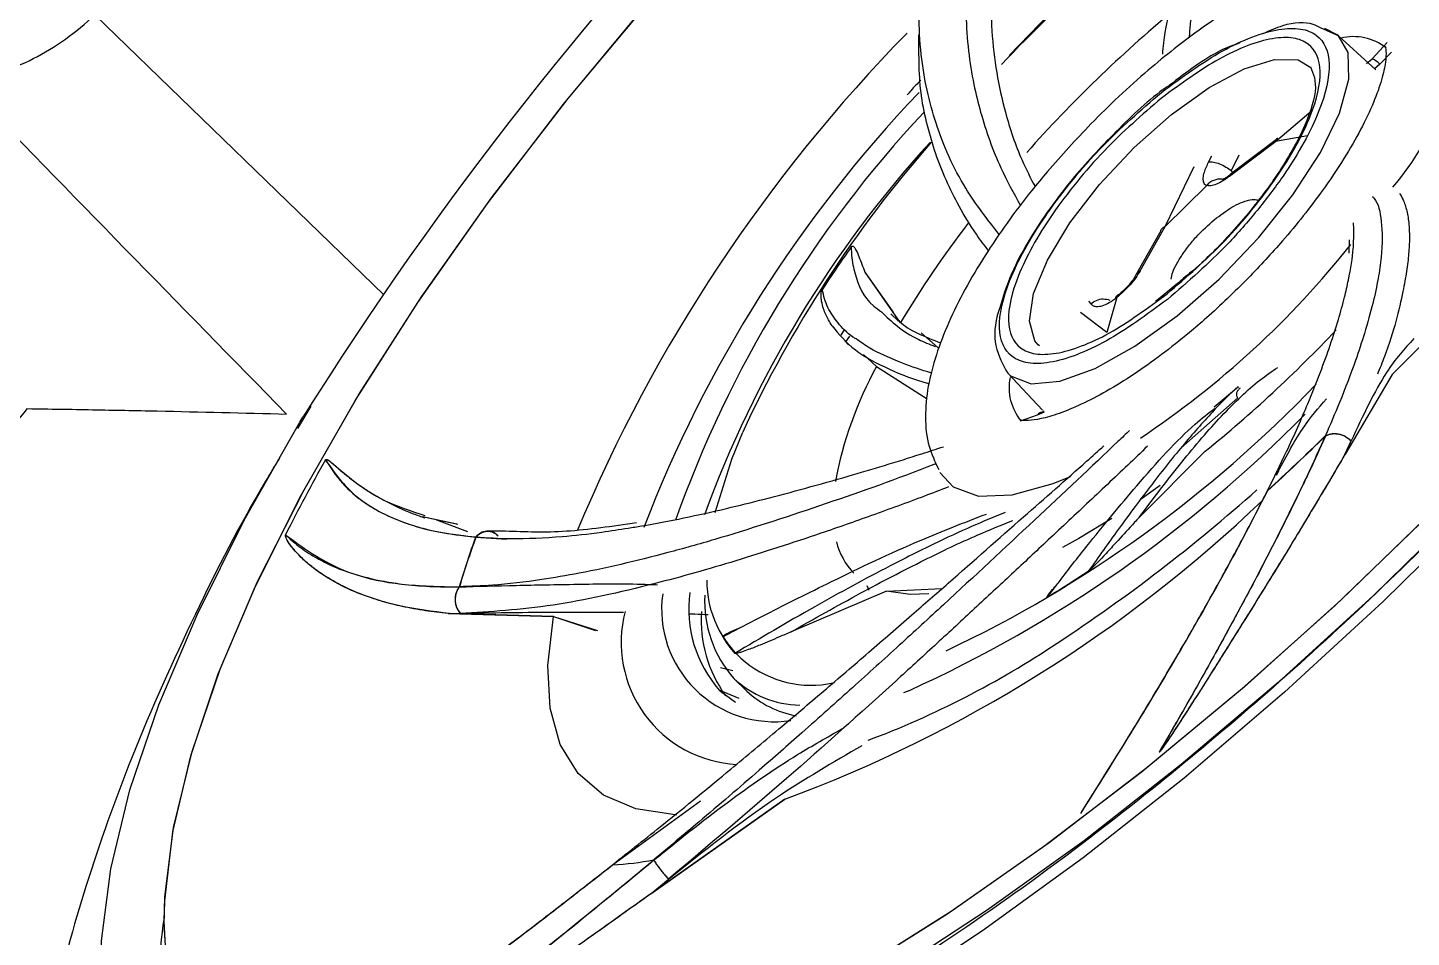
# Model space of a CAD drawing. Header units: inches. Extents: x 2 to 86, y -22 to 129.
# Drawn here: x 68.909 to 70.377, y 15.753 to 16.718 of the extents above; entities that cross this region are included whole.
import ezdxf

# ---------------------------------------------------------------- set-up
doc = ezdxf.new("R2010")
doc.units = ezdxf.units.IN
doc.header["$MEASUREMENT"] = 0
doc.layers.add('1', color=4, linetype='Continuous')
doc.layers.add('BDIM_CYAN', color=4, linetype='Continuous')

# ---------------------------------------------------------------- blocks, each defined once
blk = doc.blocks.new('2020 HS PILLOW')
at = {"layer": '1', "color": 2}
for points, knots in [([(5.8034, -0.0127), (5.5758, -0.0117), (5.1207, -0.0097), (4.4379, -0.0073), (3.7551, -0.0052), (3.0724, -0.0034), (2.3896, -0.0021), (1.7069, -0.001), (1.0241, -0.0003), (0.3414, 0), (-0.3414, 0), (-1.0241, -0.0003), (-1.7069, -0.001), (-2.3896, -0.0021), (-3.0724, -0.0034), (-3.7551, -0.0052), (-4.4379, -0.0073), (-5.1207, -0.0097), (-5.5758, -0.0117), (-5.8034, -0.0127)], [0, 0, 0, 0, 0.058824, 0.117648, 0.176472, 0.235295, 0.294119, 0.352942, 0.411765, 0.470588, 0.529412, 0.588235, 0.647058, 0.705881, 0.764705, 0.823528, 0.882352, 0.941176, 1, 1, 1, 1]), ([(5.8027, -0.0093), (4.0523, -0.005), (0.1838, 0.0045), (-3.6846, -0.0044), (-5.8027, -0.0093)], [0, 0, 0, 0, 0.452479, 1, 1, 1, 1])]:
    blk.add_open_spline(points, degree=3, knots=knots, dxfattribs=at)
blk = doc.blocks.new('2020 RHYTHM')
at = {"layer": 'BDIM_CYAN', "color": 3}
for p, q in [((66.9136, 15.4488), (66.6068, 15.7459)), ((67.9261, 15.7236), (67.9078, 15.7318)), ((67.9658, 15.6876), (67.9261, 15.7236)), ((67.962, 15.6993), (67.9778, 15.7164)), ((67.9824, 15.7063), (67.9701, 15.6936)), ((67.956, 15.6941), (67.962, 15.6993)), ((67.9701, 15.6936), (67.9645, 15.6887)), ((67.8595, 15.6114), (67.8971, 15.6436)), ((67.8107, 15.5746), (67.8595, 15.6114)), ((67.862, 15.6148), (67.813, 15.5778)), ((67.8932, 15.6176), (67.8595, 15.6114)), ((67.7914, 15.5958), (67.7885, 15.5899)), ((67.8204, 15.5969), (67.8125, 15.5804)), ((67.7422, 15.5215), (67.7733, 15.585)), ((67.8125, 15.5804), (67.8142, 15.5787)), ((67.7865, 15.5649), (67.7422, 15.5215)), ((67.7377, 15.5169), (67.7124, 15.4719)), ((67.7157, 15.4743), (67.7422, 15.5215)), ((67.9376, 15.5073), (67.9371, 15.4931)), ((67.4239, 15.4728), (67.4613, 15.4191)), ((67.4239, 15.4728), (67.4529, 15.4319)), ((67.7553, 15.4611), (67.7392, 15.4475)), ((67.6612, 15.4423), (67.6634, 15.4394)), ((67.691, 15.4461), (67.6805, 15.4089)), ((67.7392, 15.4475), (67.7322, 15.4417)), ((67.4514, 15.4287), (67.4594, 15.4209)), ((67.6805, 15.4089), (67.6527, 15.4302)), ((67.3986, 15.4062), (67.4025, 15.4124)), ((67.4024, 15.4), (67.4066, 15.3959)), ((67.4076, 15.4052), (67.4034, 15.399)), ((67.5017, 15.3927), (67.4836, 15.4087)), ((67.436, 15.3731), (67.4223, 15.3856)), ((67.609, 15.395), (67.6078, 15.396)), ((67.436, 15.3731), (67.4899, 15.3387)), ((67.5755, 15.3658), (67.6123, 15.3268)), ((67.983, 15.3643), (67.934, 15.2812)), ((67.7593, 15.2868), (67.8193, 15.3397)), ((67.82, 15.3513), (67.7945, 15.3298)), ((66.8362, 15.331), (66.8218, 15.3072)), ((67.6071, 15.3216), (67.6143, 15.3248)), ((67.6137, 15.3255), (67.611, 15.3243)), ((67.589, 15.3153), (67.6071, 15.3216)), ((67.7849, 15.2832), (67.7148, 15.2129)), ((67.933, 15.2796), (67.9396, 15.2942)), ((67.934, 15.2812), (67.9397, 15.2941)), ((67.7372, 15.2467), (67.7159, 15.2317)), ((66.991, 15.2057), (66.9546, 15.2136)), ((66.992, 15.2053), (66.9576, 15.2128)), ((66.9692, 15.2104), (67.0023, 15.198)), ((67.0427, 15.1983), (67.0239, 15.1984)), ((67.0112, 15.192), (67.0435, 15.19)), ((67.4467, 15.1346), (67.3456, 15.0917)), ((67.4282, 15.1354), (67.4262, 15.1405)), ((67.4467, 15.1346), (67.5056, 15.1375)), ((66.9816, 15.111), (67.0933, 15.1077)), ((66.9816, 15.111), (66.9948, 15.111)), ((67.0933, 15.1077), (66.9832, 15.1109)), ((66.9832, 15.1109), (66.9949, 15.1109)), ((67.0933, 15.1077), (67.1379, 15.093)), ((67.0933, 15.1077), (67.1402, 15.0931)), ((67.2708, 15.0539), (67.2838, 15.0506)), ((67.2847, 15.0423), (67.2985, 15.0288)), ((67.2905, 15.0208), (67.2693, 15.0298)), ((67.4704, 15.0292), (67.4646, 15.027)), ((67.1967, 14.8137), (67.3388, 14.9141)), ((67.3388, 14.9141), (67.199, 14.8154)), ((67.1562, 14.8445), (67.2494, 14.9124)), ((67.1967, 14.8137), (67.2154, 14.8293)), ((67.199, 14.8154), (67.2156, 14.8291))]:
    blk.add_line(p, q, dxfattribs=at)
at = {"layer": 'BDIM_CYAN', "color": 3, "flags": 128}
for points in [[(68.794, 16.4172), (68.784, 16.3408), (68.7635, 16.2572), (68.7329, 16.1672), (68.6924, 16.0716), (68.6423, 15.9714), (68.5833, 15.8675), (68.5157, 15.761), (68.4403, 15.6528), (68.3578, 15.544), (68.2691, 15.4357), (68.1749, 15.3289), (68.0761, 15.2246), (67.9738, 15.1238), (67.8689, 15.0275), (67.7624, 14.9366), (67.6553, 14.852)], [(66.6805, 14.7849), (66.6812, 14.8104), (66.6904, 14.884), (66.71, 14.9649), (66.7399, 15.0522), (66.7796, 15.145), (66.8288, 15.2423), (66.887, 15.3433), (66.9535, 15.4468), (67.0278, 15.5517), (67.109, 15.657), (67.1963, 15.7617), (67.2889, 15.8646), (67.3857, 15.9647), (67.4857, 16.0609), (67.588, 16.1523), (67.6915, 16.238), (67.7952, 16.317), (67.8979, 16.3885), (67.9986, 16.4519)], [(68.4775, 16.6298), (68.506, 16.6302), (68.5663, 16.6234), (68.6177, 16.6061), (68.6598, 16.5783), (68.6921, 16.5404), (68.7142, 16.4927), (68.726, 16.4358), (68.7273, 16.3701), (68.7181, 16.2965), (68.6985, 16.2157), (68.6687, 16.1284), (68.6289, 16.0356), (68.5797, 15.9382), (68.5216, 15.8373), (68.455, 15.7338), (68.3807, 15.6289), (68.2995, 15.5235), (68.2122, 15.4189), (68.1196, 15.316), (68.0229, 15.2159), (67.9228, 15.1196), (67.8205, 15.0282), (67.717, 14.9426)], [(68.4439, 16.6271), (68.5023, 16.6303), (68.5631, 16.6241), (68.615, 16.6074), (68.6577, 16.5802), (68.6905, 16.5428), (68.7132, 16.4957), (68.7256, 16.4393), (68.7275, 16.3741), (68.7189, 16.301), (68.6999, 16.2205), (68.6707, 16.1336), (68.6315, 16.0411), (68.5828, 15.9439), (68.5252, 15.8432), (68.459, 15.7398), (68.3852, 15.6349), (68.3044, 15.5296), (68.2174, 15.4249), (68.1251, 15.3218), (68.0285, 15.2216), (67.9286, 15.1251), (67.8264, 15.0333), (67.723, 14.9473)], [(68.6874, 16.5726), (68.7129, 16.5413), (68.7352, 16.4941), (68.7474, 16.4378), (68.7492, 16.373), (68.7408, 16.3003), (68.7222, 16.2205), (68.6936, 16.1343), (68.6553, 16.0426), (68.6076, 15.9463), (68.5511, 15.8463), (68.4862, 15.7437), (68.4137, 15.6395), (68.3342, 15.5347), (68.2485, 15.4303), (68.1576, 15.3274), (68.0623, 15.2271), (67.9635, 15.1302), (67.8622, 15.0378), (67.7594, 14.9508), (67.6563, 14.8701), (67.5537, 14.7964), (67.4527, 14.7305)], [(68.6874, 16.5726), (68.7129, 16.5413), (68.7352, 16.4941), (68.7474, 16.4378), (68.7492, 16.373), (68.7408, 16.3003), (68.7222, 16.2205), (68.6936, 16.1343), (68.6553, 16.0426), (68.6076, 15.9463), (68.5511, 15.8463), (68.4862, 15.7437), (68.4137, 15.6395), (68.3342, 15.5347), (68.2485, 15.4303), (68.1576, 15.3274), (68.0623, 15.2271), (67.9635, 15.1302), (67.8622, 15.0378), (67.7594, 14.9508), (67.6563, 14.8701), (67.5537, 14.7964), (67.4527, 14.7305)], [(66.6805, 14.7818), (66.681, 14.8064), (66.6896, 14.8796), (66.7086, 14.9601), (66.7379, 15.047), (66.777, 15.1395), (66.8257, 15.2366), (66.8834, 15.3374), (66.9495, 15.4407), (67.0233, 15.5456), (67.1042, 15.651), (67.1912, 15.7557), (67.2834, 15.8587), (67.38, 15.959), (67.4799, 16.0555), (67.5821, 16.1472), (67.6856, 16.2332)], [(67.5755, 15.3658), (67.5784, 15.363), (67.6001, 15.3547), (67.6305, 15.3574), (67.668, 15.3709), (67.7103, 15.3944), (67.755, 15.4267), (67.7996, 15.4657), (67.8413, 15.5093), (67.8779, 15.5549), (67.9071, 15.5999), (67.9273, 15.6416), (67.9372, 15.6776), (67.9364, 15.7059), (67.9261, 15.7236)], [(67.9261, 15.7236), (67.9249, 15.7247), (67.9116, 15.7314)], [(67.6078, 15.396), (67.6042, 15.4003), (67.5983, 15.421), (67.6028, 15.4502), (67.6174, 15.4857), (67.6413, 15.5252), (67.6726, 15.5659), (67.7094, 15.6051), (67.749, 15.6401), (67.7889, 15.6686), (67.8262, 15.6885), (67.8584, 15.6986), (67.8834, 15.6981), (67.897, 15.6901)], [(67.6553, 14.852), (67.5487, 14.7746), (67.4435, 14.705), (67.3409, 14.6439), (67.2418, 14.592), (67.1471, 14.5496), (67.0578, 14.5173), (66.9748, 14.4953), (66.8987, 14.4839), (66.8304, 14.4832), (66.7705, 14.4931), (66.7196, 14.5135), (66.6782, 14.5444), (66.6466, 14.5853), (66.6253, 14.6359), (66.6143, 14.6957), (66.6138, 14.7641), (66.6238, 14.8405), (66.6442, 14.9241), (66.6749, 15.0141), (66.7154, 15.1097), (66.7654, 15.2099), (66.8245, 15.3138), (66.8277, 15.3191)], [(67.265, 15.2181), (67.2828, 15.2748), (67.2942, 15.3032)], [(67.5033, 15.2607), (67.5176, 15.2454), (67.5445, 15.2356), (67.5802, 15.2368), (67.6235, 15.2488), (67.642, 15.2564)], [(67.6857, 15.2117), (67.6506, 15.1905), (67.6336, 15.1811)], [(67.4915, 15.1318), (67.472, 15.1312), (67.4467, 15.1346)], [(67.2244, 14.8975), (67.2224, 14.8976), (67.1808, 14.9039), (67.1464, 14.9186), (67.1196, 14.9415), (67.1007, 14.9723), (67.0899, 15.0106), (67.0874, 15.0559), (67.0933, 15.1077)], [(67.2244, 14.8975), (67.2224, 14.8976), (67.1808, 14.9039), (67.1464, 14.9186), (67.1196, 14.9415), (67.1007, 14.9723), (67.0899, 15.0106), (67.0874, 15.0559), (67.0933, 15.1077)], [(67.2865, 15.0166), (67.2708, 15.0284), (67.2692, 15.0299)], [(67.723, 14.9473), (67.6193, 14.8679), (67.5165, 14.7959), (67.4157, 14.7321), (67.3178, 14.6771), (67.2238, 14.6314), (67.1348, 14.5956), (67.0517, 14.57), (66.9752, 14.5548), (66.9062, 14.5503), (66.8455, 14.5564), (66.7935, 14.5732), (66.7509, 14.6004), (66.718, 14.6377), (66.6953, 14.6849), (66.6829, 14.7413), (66.6805, 14.7818)], [(67.717, 14.9426), (67.6133, 14.8636), (67.5106, 14.792), (67.4099, 14.7287), (67.3122, 14.6742), (67.2186, 14.6291), (67.1299, 14.5938), (67.0471, 14.5688), (66.971, 14.5543), (66.9025, 14.5504), (66.8422, 14.5571), (66.7908, 14.5745), (66.7487, 14.6023), (66.7164, 14.6402), (66.6943, 14.6879), (66.6825, 14.7448), (66.6805, 14.7849)]]:
    blk.add_lwpolyline(points, dxfattribs=at)
at = {"layer": 'BDIM_CYAN', "color": 3}
for centre, radius, start, end in [((70.0193, 13.3218), 3.765, 123.2177, 147.9622), ((68.7105, 14.6418), 1.5525, 118.6291, 136.9016), ((66.8094, 16.5563), 1.6728, 314.552, 338.2123), ((68.8558, 14.4644), 1.7795, 126.9801, 136.327), ((67.7568, 15.7573), 0.2988, 319.4374, 0.0009), ((68.657, 14.6566), 1.42, 129.6778, 138.3717), ((68.6704, 14.5495), 1.6822, 135.597, 157.3028), ((67.942, 15.6661), 0.0566, 52.0566, 103.4718), ((67.9466, 15.6686), 0.0344, 46.6377, 63.2278), ((68.4841, 14.7057), 1.3867, 136.3138, 159.0165), ((68.3952, 14.7922), 1.2446, 136.9132, 160.3916), ((68.374, 14.8067), 1.1926, 137.6182, 159.9515), ((68.4582, 14.7646), 1.2826, 138.7276, 155.1707), ((67.8137, 15.5749), 0.00303, 103.6859, 185.7674), ((67.8007, 15.5531), 0.0185, 83.2509, 140.0696), ((68.4006, 14.8561), 1.0951, 142.3883, 149.0665), ((67.1781, 16.1059), 0.9714, 303.626, 321.5914), ((68.5478, 14.6905), 1.3967, 144.5954, 146.846), ((67.7179, 15.4675), 0.00716, 107.8059, 165.4743), ((67.6936, 15.4465), 0.00266, 100.4099, 189.9603), ((66.8996, 16.3782), 1.4082, 308.9542, 316.6576), ((67.8044, 15.173), 0.4192, 151.4917, 169.2968), ((66.9416, 16.2749), 1.3309, 295.277, 316.2307), ((67.6317, 15.3505), 0.055, 168.6352, 219.9959), ((66.8902, 16.3096), 1.4057, 294.3773, 315.3868), ((66.0127, 17.2464), 2.7201, 312.5119, 314.2891), ((66.0129, 17.2462), 2.7201, 312.5117, 314.2889), ((68.586, 14.2984), 1.99, 150.6485, 153.2332), ((68.586, 14.2984), 1.99, 150.6487, 153.2335), ((66.6346, 16.5943), 1.8112, 303.252, 311.712), ((66.8277, 16.2952), 1.4726, 290.3105, 313.7221), ((67.7407, 14.9205), 0.7786, 159.577, 163.6696), ((67.7409, 14.9203), 0.7786, 159.5766, 163.6692), ((67.4655, 15.2051), 0.0741, 193.9967, 223.7514), ((67.0082, 16.1374), 1.1786, 301.1239, 303.6439), ((67.3666, 15.1455), 0.1105, 179.4521, 282.3563), ((67.3276, 15.1157), 0.1194, 172.178, 278.536), ((67.3682, 15.1162), 0.1313, 172.5748, 221.0807), ((67.3764, 15.1237), 0.1226, 176.8235, 221.6322), ((67.295, 15.0806), 0.1298, 165.4262, 266.7825), ((67.3847, 15.1031), 0.1345, 175.7573, 216.0651), ((67.3498, 15.1291), 0.0878, 209.13, 223.3791), ((67.0788, 15.9008), 0.9877, 290.6542, 303.762), ((67.3564, 15.1185), 0.1046, 226.7839, 269.0656), ((67.3689, 15.1045), 0.1034, 227.1104, 259.9557), ((67.1324, 15.2318), 0.388, 273.5208, 280.033), ((66.9539, 14.7393), 0.2778, 169.8415, 220.0631)]:
    blk.add_arc(centre, radius, start, end, dxfattribs=at)
for points, knots in [([(68.7143, 16.5739), (68.7253, 16.5607), (68.7455, 16.5365), (68.7607, 16.4904), (68.767, 16.447), (68.7678, 16.4064), (68.7647, 16.3598), (68.7551, 16.3003), (68.7343, 16.2214), (68.7008, 16.1276), (68.6503, 16.0155), (68.581, 15.8873), (68.5008, 15.7596), (68.4162, 15.6394), (68.3321, 15.5296), (68.2409, 15.4196), (68.1432, 15.3106), (68.0402, 15.2037), (67.9332, 15.1005), (67.8242, 15.0031), (67.704, 14.9038), (67.5751, 14.8069), (67.4405, 14.7173), (67.3145, 14.6443), (67.2003, 14.5886), (67.1018, 14.5501), (67.0324, 14.5298), (66.9859, 14.5199), (66.9506, 14.5141), (66.9133, 14.5104), (66.8707, 14.5101), (66.8259, 14.5157), (66.7816, 14.5292), (66.7588, 14.5473), (66.7473, 14.5564)], [0, 0, 0, 0, 0.038806, 0.070944, 0.096403, 0.115934, 0.134072, 0.162814, 0.192608, 0.22628, 0.263831, 0.305141, 0.34782, 0.380128, 0.412681, 0.445476, 0.478509, 0.511778, 0.545279, 0.578726, 0.611495, 0.654074, 0.695395, 0.735451, 0.774236, 0.810084, 0.841419, 0.8554, 0.868454, 0.887838, 0.908897, 0.935512, 0.967658, 1, 1, 1, 1]), ([(67.1305, 14.0024), (67.1375, 14.0039), (67.1863, 14.0144), (67.2909, 14.0543), (67.4318, 14.1185), (67.5706, 14.195), (67.7023, 14.2769), (67.8378, 14.3704), (67.9757, 14.4748), (68.1135, 14.5882), (68.2488, 14.7087), (68.3802, 14.8348), (68.5183, 14.9771), (68.6593, 15.1351), (68.7976, 15.3054), (68.9205, 15.4727), (69.0291, 15.6379), (69.1234, 15.8015), (69.1951, 15.949), (69.246, 16.0782), (69.2802, 16.1898), (69.2994, 16.2919), (69.307, 16.3579), (69.3043, 16.3861), (69.3042, 16.387)], [0, 0, 0, 0, 0.009348, 0.065012, 0.122243, 0.16698, 0.211722, 0.257411, 0.303105, 0.348794, 0.394488, 0.439225, 0.483967, 0.541193, 0.596858, 0.650851, 0.70484, 0.760505, 0.817736, 0.862473, 0.907215, 0.952904, 0.998598, 1, 1, 1, 1]), ([(67.8901, 15.9551), (67.8895, 15.9544), (67.8879, 15.9527), (67.8832, 15.9476), (67.8688, 15.9313), (67.8376, 15.8929), (67.7969, 15.826), (67.7704, 15.7637), (67.7681, 15.7267), (67.7678, 15.7215)], [0, 0, 0, 0, 0.0091958, 0.0245636, 0.0736341, 0.2412008, 0.5546391, 0.9378375, 1, 1, 1, 1]), ([(67.5608, 15.9362), (67.556, 15.9201), (67.5448, 15.8828), (67.5355, 15.8321), (67.5309, 15.785), (67.5306, 15.7453), (67.5332, 15.7078), (67.5387, 15.6735), (67.549, 15.6316), (67.5644, 15.5882), (67.5816, 15.5568), (67.5888, 15.5437)], [0, 0, 0, 0, 0.105432, 0.244405, 0.344817, 0.438874, 0.535449, 0.628874, 0.708858, 0.877915, 1, 1, 1, 1]), ([(67.5873, 15.9313), (67.5796, 15.9039), (67.5643, 15.8499), (67.5573, 15.7831), (67.5578, 15.7285), (67.5629, 15.6843), (67.5733, 15.6384), (67.5866, 15.5979), (67.5995, 15.5729), (67.6043, 15.5637)], [0, 0, 0, 0, 0.194775, 0.383698, 0.507595, 0.630442, 0.752632, 0.909051, 1, 1, 1, 1]), ([(67.7398, 15.7041), (67.7401, 15.7081), (67.7414, 15.7268), (67.7491, 15.7586), (67.7635, 15.7997), (67.7839, 15.841), (67.811, 15.8842), (67.8343, 15.9127), (67.8463, 15.9273)], [0, 0, 0, 0, 0.0512835, 0.2390218, 0.4090672, 0.5866135, 0.787932, 1, 1, 1, 1]), ([(67.5664, 15.5128), (67.5539, 15.5289), (67.5258, 15.5649), (67.5026, 15.6175), (67.4891, 15.6659), (67.4828, 15.7044), (67.4807, 15.7437), (67.4825, 15.788), (67.4883, 15.8319), (67.4961, 15.8645), (67.4995, 15.8783)], [0, 0, 0, 0, 0.168969, 0.379707, 0.478661, 0.580617, 0.689903, 0.780098, 0.906664, 1, 1, 1, 1]), ([(67.9335, 14.5508), (67.9877, 14.5953), (68.0979, 14.6858), (68.2626, 14.838), (68.4129, 14.9892), (68.5461, 15.135), (68.6624, 15.2719), (68.7715, 15.411), (68.8725, 15.551), (68.9621, 15.6887), (69.0193, 15.7826), (69.043, 15.8286), (69.0444, 15.8313)], [0, 0, 0, 0, 0.12216, 0.248108, 0.377601, 0.478825, 0.580061, 0.683439, 0.786829, 0.890207, 0.993597, 1, 1, 1, 1]), ([(68.0264, 15.7979), (68.0216, 15.8008), (68.0069, 15.8098), (67.9773, 15.8128), (67.9424, 15.8102), (67.9062, 15.8003), (67.8699, 15.7854), (67.8302, 15.7644), (67.7907, 15.739), (67.7544, 15.7121), (67.723, 15.6862), (67.6932, 15.6597), (67.6734, 15.6399), (67.6636, 15.6302)], [0, 0, 0, 0, 0.049276, 0.153429, 0.264087, 0.364181, 0.465461, 0.563944, 0.680071, 0.76924, 0.83988, 0.920943, 1, 1, 1, 1]), ([(67.5798, 14.1855), (67.5804, 14.1859), (67.6232, 14.2094), (67.7132, 14.2675), (67.8483, 14.3598), (67.9862, 14.4646), (68.124, 14.5779), (68.2593, 14.6984), (68.3907, 14.8245), (68.5288, 14.9668), (68.6698, 15.1248), (68.8081, 15.2951), (68.9308, 15.4623), (69.0404, 15.6279), (69.0998, 15.7344), (69.13, 15.7885)], [0, 0, 0, 0, 0.001161, 0.076457, 0.153346, 0.230245, 0.307134, 0.384032, 0.45932, 0.534616, 0.630921, 0.7246, 0.815464, 0.906321, 1, 1, 1, 1]), ([(66.4666, 15.6747), (66.4927, 15.679), (66.5179, 15.6874), (66.5651, 15.7114), (66.5871, 15.727), (66.6068, 15.7459)], [0, 0, 0, 0, 0.5, 0.5, 1, 1, 1, 1]), ([(67.9078, 15.7318), (67.9051, 15.7332), (67.8947, 15.7385), (67.8736, 15.7379), (67.8529, 15.7288), (67.8458, 15.7257)], [0, 0, 0, 0, 0.186998, 0.719339, 1, 1, 1, 1]), ([(67.5549, 15.4958), (67.5505, 15.5015), (67.5391, 15.5166), (67.5242, 15.5414), (67.5099, 15.5699), (67.4986, 15.5984), (67.4899, 15.6282), (67.4809, 15.6688), (67.4811, 15.7024), (67.4812, 15.7245)], [0, 0, 0, 0, 0.0903, 0.237347, 0.365477, 0.493597, 0.62191, 0.750664, 1, 1, 1, 1]), ([(67.5985, 14.2139), (67.6176, 14.2213), (67.6754, 14.2437), (67.801, 14.31), (67.975, 14.4188), (68.1745, 14.5705), (68.3697, 14.7433), (68.5547, 14.9316), (68.7234, 15.129), (68.8708, 15.3292), (68.9865, 15.5209), (69.0553, 15.655), (69.0752, 15.7176), (69.0782, 15.7271)], [0, 0, 0, 0, 0.036984, 0.11183, 0.222966, 0.332894, 0.44166, 0.550035, 0.658511, 0.767108, 0.875846, 0.981207, 1, 1, 1, 1]), ([(67.7383, 15.6636), (67.7603, 15.6797), (67.7942, 15.7045), (67.8353, 15.7233), (67.8637, 15.7314), (67.8869, 15.732), (67.9088, 15.7233), (67.9205, 15.6968), (67.9108, 15.6532), (67.8905, 15.6107), (67.8683, 15.575), (67.8407, 15.5385), (67.8004, 15.4923), (67.7666, 15.463), (67.7447, 15.444)], [0, 0, 0, 0, 0.119728, 0.18418, 0.25, 0.31582, 0.380272, 0.5, 0.619728, 0.68418, 0.75, 0.81582, 0.880272, 1, 1, 1, 1]), ([(67.7445, 15.45), (67.7653, 15.468), (67.7972, 15.4956), (67.8353, 15.5393), (67.8614, 15.5738), (67.8823, 15.6076), (67.9016, 15.6477), (67.9108, 15.689), (67.8997, 15.714), (67.879, 15.7223), (67.8571, 15.7217), (67.8302, 15.714), (67.7914, 15.6962), (67.7593, 15.6728), (67.7385, 15.6576)], [0, 0, 0, 0, 0.119728, 0.18418, 0.25, 0.31582, 0.380272, 0.5, 0.619728, 0.68418, 0.75, 0.81582, 0.880272, 1, 1, 1, 1]), ([(67.8217, 15.716), (67.8148, 15.7136), (67.7914, 15.7053), (67.7651, 15.685), (67.7465, 15.6708)], [0, 0, 0, 0, 0.296694, 1, 1, 1, 1]), ([(67.976, 15.7119), (67.9759, 15.712), (67.9755, 15.7127), (67.977, 15.7084), (67.9765, 15.6963), (67.9726, 15.6775), (67.9639, 15.6531), (67.9505, 15.6247), (67.9322, 15.593), (67.9114, 15.562), (67.8891, 15.5326), (67.8634, 15.5013), (67.8429, 15.4797), (67.8305, 15.4666)], [0, 0, 0, 0, 0.0172, 0.113773, 0.204962, 0.300883, 0.40103, 0.503552, 0.604602, 0.712286, 0.793497, 0.875212, 1, 1, 1, 1]), ([(67.8965, 15.6906), (67.8997, 15.6835), (67.9056, 15.6701), (67.8908, 15.6255), (67.8622, 15.5754), (67.8248, 15.5273), (67.7876, 15.4873), (67.764, 15.4682), (67.7553, 15.4611)], [0, 0, 0, 0, 0.222152, 0.41717, 0.588687, 0.752189, 0.908743, 1, 1, 1, 1]), ([(67.4831, 15.6767), (67.4796, 15.6729), (67.4746, 15.6678), (67.47, 15.6624), (67.4687, 15.6609)], [0, 0, 0, 0, 0.720293, 1, 1, 1, 1]), ([(67.7447, 15.444), (67.7227, 15.4279), (67.6888, 15.4031), (67.6476, 15.3843), (67.6193, 15.3761), (67.596, 15.3756), (67.5742, 15.3843), (67.5624, 15.4108), (67.5721, 15.4544), (67.5925, 15.4969), (67.6147, 15.5326), (67.6423, 15.5691), (67.6826, 15.6153), (67.7164, 15.6446), (67.7383, 15.6636)], [0, 0, 0, 0, 0.1197284, 0.1841803, 0.25, 0.3158197, 0.3802716, 0.5, 0.6197284, 0.6841803, 0.75, 0.8158197, 0.8802716, 1, 1, 1, 1]), ([(67.7465, 15.6708), (67.7455, 15.6702), (67.7267, 15.6575), (67.6901, 15.6227), (67.6396, 15.5688), (67.6026, 15.5166), (67.5775, 15.47), (67.5703, 15.4465), (67.5666, 15.4342)], [0, 0, 0, 0, 0.011783, 0.229766, 0.437979, 0.681117, 0.834116, 1, 1, 1, 1]), ([(67.7385, 15.6576), (67.7177, 15.6396), (67.6858, 15.6119), (67.6477, 15.5683), (67.6216, 15.5337), (67.6007, 15.5), (67.5814, 15.4598), (67.5722, 15.4186), (67.5833, 15.3935), (67.604, 15.3853), (67.6259, 15.3858), (67.6528, 15.3936), (67.6916, 15.4113), (67.7237, 15.4348), (67.7445, 15.45)], [0, 0, 0, 0, 0.119728, 0.18418, 0.25, 0.31582, 0.380272, 0.5, 0.619728, 0.68418, 0.75, 0.81582, 0.880272, 1, 1, 1, 1]), ([(67.6636, 15.6302), (67.6479, 15.6135), (67.6259, 15.5902), (67.5968, 15.5548), (67.5741, 15.5249), (67.5504, 15.4899), (67.5295, 15.4545), (67.512, 15.4192), (67.4988, 15.3849), (67.4901, 15.3516), (67.4872, 15.3195), (67.4898, 15.2896), (67.4982, 15.272), (67.5021, 15.2639)], [0, 0, 0, 0, 0.130813, 0.183022, 0.268645, 0.35543, 0.446602, 0.539655, 0.63393, 0.729192, 0.825524, 0.920333, 1, 1, 1, 1]), ([(67.862, 15.6148), (67.8615, 15.6147), (67.8601, 15.6142), (67.8597, 15.6125), (67.8595, 15.6114)], [0, 0, 0, 0, 0.350005, 1, 1, 1, 1]), ([(67.7885, 15.5899), (67.7866, 15.586), (67.7835, 15.5798), (67.7821, 15.5723), (67.7828, 15.567), (67.7852, 15.5656), (67.7865, 15.5649)], [0, 0, 0, 0, 0.317005, 0.511298, 0.756925, 1, 1, 1, 1]), ([(67.7885, 15.5899), (67.7901, 15.5899), (67.7935, 15.59), (67.8001, 15.588), (67.8069, 15.5847), (67.8107, 15.5818), (67.8125, 15.5804)], [0, 0, 0, 0, 0.241066, 0.5, 0.758934, 1, 1, 1, 1]), ([(67.8107, 15.5746), (67.8082, 15.5728), (67.8033, 15.5693), (67.7965, 15.566), (67.7906, 15.5642), (67.7878, 15.5647), (67.7865, 15.5649)], [0, 0, 0, 0, 0.249864, 0.499991, 0.749866, 1, 1, 1, 1]), ([(67.8114, 15.5765), (67.8106, 15.5758), (67.8084, 15.574), (67.8057, 15.5723), (67.8036, 15.5712), (67.8031, 15.5714), (67.8029, 15.5714)], [0, 0, 0, 0, 0.17885, 0.466561, 0.739739, 1, 1, 1, 1]), ([(67.7968, 15.5304), (67.8031, 15.5351), (67.8129, 15.5422), (67.8248, 15.5477), (67.8328, 15.5499), (67.8382, 15.5504), (67.8402, 15.5495), (67.8405, 15.5494)], [0, 0, 0, 0, 0.361676, 0.55831, 0.755244, 0.951879, 1, 1, 1, 1]), ([(67.962, 15.5533), (67.9627, 15.5526), (67.9683, 15.5474), (67.9725, 15.5277), (67.973, 15.4976), (67.9686, 15.4664), (67.9629, 15.4397), (67.9548, 15.4105), (67.9433, 15.3757), (67.9296, 15.3395), (67.9174, 15.3112), (67.9122, 15.2992)], [0, 0, 0, 0, 0.028481, 0.220014, 0.417808, 0.510683, 0.606377, 0.70895, 0.793606, 0.912397, 1, 1, 1, 1]), ([(67.991, 15.5565), (67.9923, 15.5544), (67.9954, 15.5491), (67.9989, 15.5384), (68.0011, 15.5248), (68.0017, 15.5095), (68.0009, 15.4929), (67.9987, 15.4741), (67.9923, 15.4404), (67.9843, 15.4061), (67.9701, 15.371), (67.9675, 15.3647)], [0, 0, 0, 0, 0.078313, 0.191003, 0.299998, 0.394971, 0.489936, 0.585045, 0.68048, 0.942385, 1, 1, 1, 1]), ([(67.7488, 15.4657), (67.7492, 15.468), (67.7499, 15.4728), (67.7548, 15.4824), (67.7611, 15.4926), (67.769, 15.5031), (67.7806, 15.5165), (67.7904, 15.5249), (67.7968, 15.5304)], [0, 0, 0, 0, 0.136004, 0.283888, 0.431998, 0.579882, 0.727992, 1, 1, 1, 1]), ([(67.7377, 15.5169), (67.7377, 15.517), (67.7378, 15.5178), (67.7389, 15.5197), (67.7409, 15.5208), (67.7422, 15.5215)], [0, 0, 0, 0, 0.03892, 0.377607, 1, 1, 1, 1]), ([(67.9421, 15.5056), (67.9425, 15.5108), (67.943, 15.5183), (67.9422, 15.5237), (67.942, 15.5253)], [0, 0, 0, 0, 0.694044, 1, 1, 1, 1]), ([(67.8509, 15.2413), (67.8578, 15.2553), (67.8739, 15.2878), (67.8923, 15.3296), (67.9071, 15.3666), (67.9178, 15.3963), (67.9263, 15.4228), (67.9326, 15.4456), (67.9384, 15.4715), (67.9419, 15.4919), (67.9421, 15.503), (67.9421, 15.5056)], [0, 0, 0, 0, 0.113431, 0.262946, 0.370975, 0.472167, 0.576068, 0.676581, 0.762632, 0.944515, 1, 1, 1, 1]), ([(67.4094, 15.4996), (67.4094, 15.4997), (67.4096, 15.4999), (67.4099, 15.5002), (67.4101, 15.5004), (67.4105, 15.5005), (67.4111, 15.5006), (67.4126, 15.4997), (67.416, 15.4937), (67.4195, 15.4842), (67.4228, 15.4756), (67.4239, 15.4728)], [0, 0, 0, 0, 0.005501, 0.011055, 0.016084, 0.02158, 0.030977, 0.060324, 0.195274, 0.730604, 1, 1, 1, 1]), ([(67.4094, 15.4996), (67.4094, 15.4993), (67.4094, 15.4983), (67.4094, 15.4953), (67.4098, 15.486), (67.4144, 15.4654), (67.4221, 15.4445), (67.4386, 15.4329), (67.4414, 15.4309)], [0, 0, 0, 0, 0.014805, 0.039546, 0.118545, 0.388309, 0.892913, 1, 1, 1, 1]), ([(67.7157, 15.4743), (67.7143, 15.4719), (67.7114, 15.467), (67.7052, 15.4595), (67.6984, 15.4522), (67.6934, 15.4481), (67.691, 15.4461)], [0, 0, 0, 0, 0.249863, 0.499991, 0.749866, 1, 1, 1, 1]), ([(67.8305, 15.4666), (67.8158, 15.4522), (67.7953, 15.432), (67.7642, 15.4055), (67.7384, 15.385), (67.7088, 15.3641), (67.68, 15.3463), (67.6531, 15.3323), (67.6295, 15.3226), (67.6103, 15.3171), (67.5965, 15.3153), (67.5887, 15.316), (67.5884, 15.3161), (67.5882, 15.3162)], [0, 0, 0, 0, 0.142169, 0.198859, 0.291238, 0.383957, 0.479776, 0.575248, 0.668729, 0.759022, 0.845849, 0.930687, 1, 1, 1, 1]), ([(67.711, 15.4694), (67.71, 15.4677), (67.7079, 15.4643), (67.7035, 15.4588), (67.6985, 15.4536), (67.6949, 15.4506), (67.6931, 15.4491)], [0, 0, 0, 0, 0.248152, 0.497532, 0.748145, 1, 1, 1, 1]), ([(67.3891, 15.416), (67.3878, 15.4181), (67.384, 15.4238), (67.3802, 15.4325), (67.378, 15.441), (67.3773, 15.4466), (67.3773, 15.4501), (67.3777, 15.4523), (67.378, 15.4536), (67.3784, 15.4542), (67.3785, 15.4543)], [0, 0, 0, 0, 0.191801, 0.519634, 0.729787, 0.856818, 0.93009, 0.970764, 0.992671, 1, 1, 1, 1]), ([(67.4144, 15.4021), (67.4133, 15.4028), (67.4052, 15.408), (67.3948, 15.4191), (67.3833, 15.4357), (67.3801, 15.448), (67.3785, 15.4543)], [0, 0, 0, 0, 0.048228, 0.35991, 0.67019, 1, 1, 1, 1]), ([(67.6634, 15.4394), (67.6642, 15.4387), (67.6659, 15.4371), (67.67, 15.4364), (67.6756, 15.4371), (67.683, 15.4402), (67.6883, 15.4441), (67.691, 15.4461)], [0, 0, 0, 0, 0.168973, 0.334711, 0.541495, 0.770886, 1, 1, 1, 1]), ([(67.6634, 15.4394), (67.6653, 15.4408), (67.6693, 15.4436), (67.6767, 15.4452), (67.6813, 15.444), (67.6836, 15.4434)], [0, 0, 0, 0, 0.3176384, 0.6588192, 1, 1, 1, 1]), ([(67.6921, 15.4488), (67.691, 15.4479), (67.6896, 15.4467), (67.6897, 15.4455), (67.6897, 15.4452)], [0, 0, 0, 0, 0.7181329, 1, 1, 1, 1]), ([(67.4414, 15.4309), (67.4522, 15.4205), (67.4662, 15.4071), (67.4922, 15.3966), (67.4982, 15.3942)], [0, 0, 0, 0, 0.770603, 1, 1, 1, 1]), ([(67.4529, 15.4319), (67.4551, 15.4279), (67.4629, 15.4143), (67.4872, 15.4047), (67.5044, 15.3979)], [0, 0, 0, 0, 0.288145, 1, 1, 1, 1]), ([(67.5666, 15.4342), (67.5664, 15.4336), (67.5609, 15.4181), (67.5606, 15.3917), (67.5703, 15.3747), (67.5754, 15.3658)], [0, 0, 0, 0, 0.020008, 0.48461, 1, 1, 1, 1]), ([(67.3891, 15.416), (67.3963, 15.4072), (67.4101, 15.3901), (67.4472, 15.3705), (67.4751, 15.3593), (67.4916, 15.3547), (67.4918, 15.3546)], [0, 0, 0, 0, 0.360325, 0.700188, 0.997005, 1, 1, 1, 1]), ([(67.4947, 15.3661), (67.4934, 15.3665), (67.4804, 15.3701), (67.4577, 15.3785), (67.4317, 15.39), (67.4191, 15.3988), (67.4144, 15.4021)], [0, 0, 0, 0, 0.037583, 0.362224, 0.761086, 1, 1, 1, 1]), ([(68.0062, 15.4025), (67.9964, 15.3919), (67.9741, 15.3675), (67.9521, 15.3206), (67.9397, 15.2941)], [0, 0, 0, 0, 0.434128, 1, 1, 1, 1]), ([(67.823, 15.3413), (67.8296, 15.3474), (67.8428, 15.3593), (67.8555, 15.3677), (67.8618, 15.3719)], [0, 0, 0, 0, 0.504088, 1, 1, 1, 1]), ([(67.82, 15.3512), (67.8199, 15.3511), (67.8116, 15.3448), (67.7928, 15.3253), (67.7626, 15.2917), (67.7284, 15.2485), (67.6942, 15.2029), (67.6717, 15.171), (67.6612, 15.1562)], [0, 0, 0, 0, 0.00344, 0.176935, 0.38493, 0.60141, 0.815757, 1, 1, 1, 1]), ([(67.7148, 15.2129), (67.73, 15.233), (67.7603, 15.2728), (67.7959, 15.3147), (67.816, 15.3345), (67.823, 15.3413)], [0, 0, 0, 0, 0.398864, 0.792444, 1, 1, 1, 1]), ([(67.8219, 15.3501), (67.821, 15.3493), (67.8194, 15.3479), (67.8182, 15.3454), (67.8179, 15.3435), (67.818, 15.3421), (67.8185, 15.3407), (67.819, 15.3401), (67.8193, 15.3397)], [0, 0, 0, 0, 0.27767, 0.532627, 0.651875, 0.767289, 0.882123, 1, 1, 1, 1]), ([(67.7727, 14.091), (67.7472, 14.072), (67.7216, 14.0533), (67.6704, 14.0164), (67.6447, 13.9982), (67.5682, 13.945), (67.5177, 13.911), (67.3675, 13.8137), (67.2692, 13.7548), (67.1245, 13.6754), (67.0767, 13.6504), (67.0057, 13.6153), (66.9821, 13.604), (66.9357, 13.5824), (66.9127, 13.572), (66.7992, 13.5224), (66.7125, 13.4899), (66.5887, 13.4518), (66.5484, 13.4408), (66.4896, 13.4272), (66.4702, 13.4231), (66.4321, 13.4158), (66.4133, 13.4126), (66.3214, 13.3991), (66.254, 13.3959), (66.1312, 13.4044), (66.0757, 13.416), (66.0141, 13.4401), (66.0022, 13.4454), (65.9793, 13.4568), (65.9684, 13.463), (65.9369, 13.4829), (65.9177, 13.4979), (65.8658, 13.5481), (65.8386, 13.5885), (65.814, 13.6478), (65.8096, 13.6601), (65.8018, 13.6856), (65.7983, 13.6988), (65.7895, 13.7394), (65.7857, 13.7679), (65.7803, 13.8576), (65.7845, 13.9231), (65.8029, 14.0296), (65.811, 14.0665), (65.8263, 14.1241), (65.8319, 14.1436), (65.844, 14.183), (65.8506, 14.203), (65.8858, 14.3038), (65.9215, 14.3881), (65.9863, 14.5199), (66.0097, 14.5647), (66.0605, 14.6561), (66.0879, 14.7029), (66.1745, 14.8438), (66.2385, 14.939), (66.3432, 15.0836), (66.3796, 15.1321), (66.4364, 15.2054), (66.4557, 15.2299), (66.4951, 15.2791), (66.5152, 15.3038), (66.5356, 15.3284)], [0, 0, 0, 0, 0.015625, 0.015625, 0.03125, 0.03125, 0.0625, 0.0625, 0.125, 0.125, 0.15625, 0.15625, 0.171875, 0.171875, 0.1875, 0.1875, 0.25, 0.25, 0.28125, 0.28125, 0.296875, 0.296875, 0.3125, 0.3125, 0.375, 0.375, 0.4375, 0.4375, 0.453125, 0.453125, 0.46875, 0.46875, 0.5, 0.5, 0.5625, 0.5625, 0.578125, 0.578125, 0.59375, 0.59375, 0.625, 0.625, 0.6875, 0.6875, 0.71875, 0.71875, 0.734375, 0.734375, 0.75, 0.75, 0.8125, 0.8125, 0.84375, 0.84375, 0.875, 0.875, 0.9375, 0.9375, 0.96875, 0.96875, 0.984375, 0.984375, 1, 1, 1, 1]), ([(66.5357, 15.3283), (66.5586, 15.3279), (66.5816, 15.3276), (66.6274, 15.3267), (66.6503, 15.3263), (66.7189, 15.3248), (66.7646, 15.3237), (66.8103, 15.3225)], [0, 0, 0, 0, 0.25, 0.25, 0.5, 0.5, 1, 1, 1, 1]), ([(67.6174, 15.1285), (67.618, 15.1292), (67.6194, 15.131), (67.6236, 15.1366), (67.6369, 15.154), (67.6674, 15.1931), (67.7165, 15.2521), (67.7623, 15.3033), (67.7883, 15.3234), (67.7954, 15.3288)], [0, 0, 0, 0, 0.008519, 0.022756, 0.068216, 0.223457, 0.513837, 0.868845, 1, 1, 1, 1]), ([(67.8604, 15.2578), (67.8695, 15.2752), (67.887, 15.3087), (67.905, 15.329), (67.9136, 15.3387)], [0, 0, 0, 0, 0.522074, 1, 1, 1, 1]), ([(67.611, 15.324), (67.6104, 15.324), (67.6088, 15.3242), (67.6078, 15.3226), (67.6071, 15.3216)], [0, 0, 0, 0, 0.366204, 1, 1, 1, 1]), ([(67.7047, 15.3052), (67.7006, 15.3013), (67.6687, 15.2707), (67.6031, 15.2095), (67.5251, 15.1367), (67.4599, 15.077), (67.4099, 15.0316), (67.3603, 14.9873), (67.3058, 14.9396), (67.2533, 14.8945), (67.2158, 14.8632), (67.1999, 14.8499)], [0, 0, 0, 0, 0.028481, 0.220014, 0.417808, 0.510683, 0.606377, 0.70895, 0.793606, 0.912397, 1, 1, 1, 1]), ([(67.9122, 15.2992), (67.905, 15.2834), (67.8915, 15.2536), (67.8659, 15.2012), (67.8389, 15.1487), (67.8117, 15.098), (67.7868, 15.0529), (67.7624, 15.0097), (67.7445, 14.9787), (67.736, 14.964)], [0, 0, 0, 0, 0.164615, 0.309415, 0.499757, 0.641868, 0.74981, 0.881002, 1, 1, 1, 1]), ([(67.9123, 15.2991), (67.9068, 15.2867), (67.8993, 15.2702), (67.8854, 15.2409), (67.8735, 15.2165), (67.8578, 15.1851), (67.8421, 15.1548), (67.8225, 15.1179), (67.8001, 15.0768), (67.7776, 15.0365), (67.7561, 14.9987), (67.743, 14.9761), (67.736, 14.964)], [0, 0, 0, 0, 0.128921, 0.173174, 0.289807, 0.364294, 0.464776, 0.565061, 0.689177, 0.817314, 0.902349, 1, 1, 1, 1]), ([(67.9122, 15.2992), (67.9141, 15.3002), (67.917, 15.3016), (67.9218, 15.302), (67.9258, 15.3017), (67.9298, 15.3006), (67.9348, 15.2984), (67.9377, 15.2959), (67.9396, 15.2942)], [0, 0, 0, 0, 0.234643, 0.36249, 0.494052, 0.626491, 0.756856, 1, 1, 1, 1]), ([(67.9123, 15.2991), (67.9132, 15.2996), (67.9151, 15.3007), (67.9186, 15.3016), (67.9225, 15.3019), (67.9265, 15.3014), (67.9305, 15.3003), (67.9352, 15.2981), (67.938, 15.2956), (67.9397, 15.2941)], [0, 0, 0, 0, 0.121409, 0.249103, 0.380728, 0.513445, 0.644273, 0.770475, 1, 1, 1, 1]), ([(67.1561, 14.8447), (67.1742, 14.859), (67.2161, 14.8922), (67.2751, 14.9405), (67.3316, 14.9877), (67.3804, 15.0291), (67.4275, 15.0695), (67.4716, 15.1077), (67.5267, 15.1559), (67.5888, 15.2105), (67.6436, 15.2587), (67.6713, 15.2834), (67.6774, 15.2889)], [0, 0, 0, 0, 0.099013, 0.229525, 0.323824, 0.412154, 0.502849, 0.590586, 0.665701, 0.824465, 0.961113, 1, 1, 1, 1]), ([(67.1728, 15.2017), (67.1774, 15.2024), (67.1963, 15.2052), (67.231, 15.2121), (67.2746, 15.2217), (67.3321, 15.2359), (67.4009, 15.2549), (67.465, 15.2741), (67.4994, 15.2854), (67.5071, 15.2879)], [0, 0, 0, 0, 0.047625, 0.19452, 0.336625, 0.458285, 0.717131, 0.936753, 1, 1, 1, 1]), ([(67.7235, 15.2883), (67.7166, 15.2817), (67.6955, 15.2616), (67.6597, 15.2278), (67.6177, 15.1884), (67.5772, 15.1506), (67.5379, 15.114), (67.4977, 15.0769), (67.4328, 15.0177), (67.3394, 14.9338), (67.2574, 14.8647), (67.2154, 14.8293)], [0, 0, 0, 0, 0.046186, 0.140592, 0.231903, 0.311467, 0.391025, 0.470703, 0.550655, 0.770067, 1, 1, 1, 1]), ([(67.934, 15.2812), (67.9298, 15.2742), (67.9213, 15.2597), (67.9071, 15.2357), (67.8911, 15.209), (67.8732, 15.1795), (67.8532, 15.1469), (67.8311, 15.1112), (67.8102, 15.0779), (67.7919, 15.0488), (67.7775, 15.0262), (67.762, 15.0021), (67.7495, 14.9828), (67.7403, 14.9693), (67.7375, 14.9656), (67.7366, 14.9646), (67.7362, 14.9642), (67.7361, 14.964), (67.736, 14.964)], [0, 0, 0, 0, 0.080962, 0.167462, 0.259658, 0.357707, 0.461762, 0.571968, 0.68846, 0.761739, 0.827128, 0.884505, 0.967923, 0.990248, 0.996641, 0.998677, 0.999422, 1, 1, 1, 1]), ([(66.8029, 15.2759), (66.7979, 15.2678), (66.7647, 15.2133), (66.7111, 15.1082), (66.6469, 14.9656), (66.597, 14.8259), (66.5606, 14.6944), (66.5364, 14.5669), (66.5234, 14.4609), (66.5226, 14.3968), (66.5224, 14.3746)], [0, 0, 0, 0, 0.029133, 0.194545, 0.368729, 0.52225, 0.666266, 0.801974, 0.93152, 1, 1, 1, 1]), ([(66.8515, 15.2739), (66.8515, 15.2739), (66.8515, 15.274), (66.8516, 15.274), (66.8517, 15.2741), (66.8518, 15.2742), (66.8519, 15.2743), (66.852, 15.2743), (66.8523, 15.2744), (66.8528, 15.2744), (66.8546, 15.2738), (66.8569, 15.2719), (66.86, 15.2694), (66.8632, 15.2665), (66.867, 15.2632), (66.8717, 15.2593), (66.8771, 15.2549), (66.884, 15.2496), (66.8926, 15.2436), (66.9031, 15.237), (66.9198, 15.2278), (66.9373, 15.2193), (66.9529, 15.2139), (66.957, 15.2124)], [0, 0, 0, 0, 0.000437, 0.000818, 0.001174, 0.001545, 0.001965, 0.002738, 0.003721, 0.007511, 0.013111, 0.054161, 0.092891, 0.127897, 0.176437, 0.232092, 0.294774, 0.364379, 0.460519, 0.562417, 0.669915, 0.911871, 1, 1, 1, 1]), ([(66.8515, 15.2739), (66.8515, 15.2739), (66.8515, 15.274), (66.8516, 15.2741), (66.8517, 15.2741), (66.8518, 15.2742), (66.8519, 15.2743), (66.8522, 15.2744), (66.8531, 15.2745), (66.8559, 15.2729), (66.8652, 15.265), (66.8835, 15.2495), (66.9122, 15.2298), (66.9422, 15.2198), (66.9571, 15.2149)], [0, 0, 0, 0, 0.0005794, 0.0010754, 0.0013171, 0.0015678, 0.0021314, 0.0036688, 0.0059031, 0.0225884, 0.0966806, 0.3633923, 0.6858054, 1, 1, 1, 1]), ([(66.8515, 15.2739), (66.8603, 15.2614), (66.877, 15.2377), (66.9162, 15.2136), (66.9602, 15.1983), (66.9949, 15.194), (67.0112, 15.192)], [0, 0, 0, 0, 0.29268, 0.556946, 0.792739, 1, 1, 1, 1]), ([(66.8515, 15.2739), (66.8571, 15.2654), (66.8683, 15.2485), (66.8913, 15.229), (66.9177, 15.2138), (66.9462, 15.2033), (66.977, 15.1959), (66.9998, 15.1934), (67.011, 15.1922)], [0, 0, 0, 0, 0.195459, 0.390276, 0.552712, 0.713557, 0.858443, 1, 1, 1, 1]), ([(67.4995, 15.27), (67.4987, 15.2697), (67.4587, 15.2538), (67.3812, 15.2267), (67.2896, 15.1965), (67.2202, 15.1768), (67.1699, 15.164), (67.1232, 15.1539), (67.0754, 15.1458), (67.0327, 15.1407), (67.0052, 15.1398), (66.9935, 15.1394)], [0, 0, 0, 0, 0.00427, 0.201177, 0.403171, 0.498382, 0.596481, 0.701633, 0.788417, 0.910195, 1, 1, 1, 1]), ([(67.933, 15.2796), (67.9271, 15.2695), (67.9142, 15.2476), (67.8903, 15.2077), (67.867, 15.1693), (67.8457, 15.1347), (67.8288, 15.1076), (67.8079, 15.0742), (67.7858, 15.0391), (67.7636, 15.0044), (67.7488, 14.9818), (67.74, 14.969), (67.7374, 14.9656), (67.7366, 14.9645), (67.7362, 14.9642), (67.7361, 14.9641), (67.736, 14.964)], [0, 0, 0, 0, 0.116058, 0.252234, 0.419435, 0.496544, 0.580239, 0.670725, 0.798539, 0.889314, 0.969997, 0.9908, 0.996799, 0.998729, 0.999441, 1, 1, 1, 1]), ([(67.5126, 15.2452), (67.5041, 15.242), (67.4765, 15.2314), (67.4312, 15.2149), (67.3793, 15.1967), (67.3314, 15.1808), (67.2867, 15.1667), (67.2432, 15.1539), (67.1764, 15.136), (67.0883, 15.1166), (67.0264, 15.1129), (66.9948, 15.111)], [0, 0, 0, 0, 0.042096, 0.136907, 0.22861, 0.308515, 0.388414, 0.468434, 0.548728, 0.769081, 1, 1, 1, 1]), ([(67.6529, 14.8991), (67.668, 14.9231), (67.6983, 14.9711), (67.7381, 15.037), (67.7733, 15.0972), (67.8027, 15.1496), (67.8288, 15.198), (67.8435, 15.2269), (67.8509, 15.2413)], [0, 0, 0, 0, 0.192911, 0.386635, 0.548014, 0.709749, 0.856107, 1, 1, 1, 1]), ([(67.6529, 14.8991), (67.6757, 14.9354), (67.719, 15.0044), (67.7737, 15.0972), (67.8174, 15.1758), (67.8403, 15.2203), (67.851, 15.2411)], [0, 0, 0, 0, 0.292679, 0.556946, 0.792739, 1, 1, 1, 1]), ([(67.1817, 15.2072), (67.156, 15.2034), (67.1047, 15.1959), (67.0634, 15.1975), (67.0427, 15.1983)], [0, 0, 0, 0, 0.499154, 1, 1, 1, 1]), ([(67.2731, 15.0863), (67.2736, 15.0866), (67.2751, 15.0874), (67.2796, 15.0898), (67.2939, 15.0973), (67.3286, 15.1153), (67.3921, 15.1469), (67.4715, 15.1851), (67.5293, 15.2075), (67.5527, 15.2165)], [0, 0, 0, 0, 0.007687, 0.020532, 0.061548, 0.201608, 0.463595, 0.783892, 1, 1, 1, 1]), ([(67.5727, 15.2182), (67.561, 15.2134), (67.5353, 15.2029), (67.4944, 15.1837), (67.4519, 15.1624), (67.4098, 15.14), (67.3519, 15.108), (67.3132, 15.0849), (67.2859, 15.0688)], [0, 0, 0, 0, 0.107997, 0.237235, 0.386903, 0.52076, 0.663461, 1, 1, 1, 1]), ([(67.3456, 15.0917), (67.3697, 15.1053), (67.4139, 15.1303), (67.482, 15.1657), (67.5365, 15.1919), (67.5682, 15.2047), (67.5807, 15.2097)], [0, 0, 0, 0, 0.341335, 0.627264, 0.854476, 1, 1, 1, 1]), ([(67.7148, 15.2129), (67.7116, 15.2095), (67.7029, 15.2), (67.6902, 15.1862), (67.6783, 15.1733), (67.6698, 15.1644), (67.6645, 15.1588), (67.6616, 15.1565), (67.6612, 15.1562)], [0, 0, 0, 0, 0.191782, 0.518998, 0.728969, 0.85611, 0.98384, 1, 1, 1, 1]), ([(66.9832, 15.1109), (66.965, 15.1132), (66.9325, 15.1174), (66.8966, 15.1283), (66.8717, 15.1388), (66.8532, 15.1491), (66.8389, 15.1589), (66.8278, 15.1684), (66.82, 15.1765), (66.8142, 15.1836), (66.8107, 15.1888), (66.8092, 15.1925), (66.8091, 15.1938), (66.8091, 15.1943), (66.8092, 15.1945), (66.8092, 15.1946)], [0, 0, 0, 0, 0.211877, 0.377914, 0.513645, 0.615978, 0.719861, 0.809086, 0.876018, 0.925828, 0.979614, 0.993526, 0.997654, 0.999036, 1, 1, 1, 1]), ([(66.9816, 15.111), (66.9735, 15.1119), (66.9563, 15.1138), (66.9339, 15.1181), (66.9147, 15.1229), (66.8982, 15.1281), (66.8774, 15.1359), (66.8554, 15.1472), (66.8369, 15.1603), (66.8252, 15.1708), (66.8171, 15.1797), (66.8119, 15.1866), (66.8094, 15.1918), (66.8091, 15.1935), (66.8091, 15.1942), (66.8092, 15.1944), (66.8092, 15.1946), (66.8092, 15.1946)], [0, 0, 0, 0, 0.092691, 0.196519, 0.283182, 0.353627, 0.437177, 0.608372, 0.745379, 0.828585, 0.891261, 0.970341, 0.990895, 0.996828, 0.998739, 0.999445, 1, 1, 1, 1]), ([(66.8092, 15.1946), (66.8305, 15.1789), (66.8625, 15.1552), (66.9304, 15.1407), (66.9726, 15.1397), (66.9937, 15.1392)], [0, 0, 0, 0, 0.499974, 0.750046, 1, 1, 1, 1]), ([(66.8092, 15.1946), (66.8137, 15.1905), (66.8231, 15.1819), (66.8392, 15.1712), (66.8585, 15.1612), (66.8815, 15.1525), (66.907, 15.1461), (66.9342, 15.1418), (66.9613, 15.1394), (66.9829, 15.1394), (66.9935, 15.1394)], [0, 0, 0, 0, 0.118992, 0.250177, 0.358107, 0.500217, 0.652031, 0.750145, 0.877265, 1, 1, 1, 1]), ([(67.011, 15.1922), (67.0233, 15.1914), (67.0516, 15.1897), (67.0968, 15.1919), (67.1389, 15.1962), (67.1634, 15.2002), (67.1728, 15.2017)], [0, 0, 0, 0, 0.2586897, 0.5996733, 0.8460457, 1, 1, 1, 1]), ([(67.0345, 15.1936), (67.0328, 15.195), (67.0293, 15.1979), (67.0226, 15.1988), (67.016, 15.197), (67.0127, 15.1937), (67.011, 15.1922)], [0, 0, 0, 0, 0.2406304, 0.5000002, 0.75937, 1, 1, 1, 1]), ([(67.0112, 15.192), (67.0128, 15.1936), (67.0162, 15.1969), (67.0229, 15.1987), (67.0295, 15.1977), (67.033, 15.1948), (67.0346, 15.1935)], [0, 0, 0, 0, 0.243747, 0.504295, 0.76245, 1, 1, 1, 1]), ([(66.9935, 15.1394), (66.9922, 15.1374), (66.9903, 15.1343), (66.9892, 15.1292), (66.9889, 15.1251), (66.9895, 15.1209), (66.991, 15.1158), (66.9933, 15.1129), (66.9948, 15.111)], [0, 0, 0, 0, 0.234643, 0.36249, 0.494052, 0.626491, 0.756856, 1, 1, 1, 1]), ([(66.9937, 15.1392), (66.993, 15.1383), (66.9916, 15.1362), (66.9901, 15.1326), (66.9892, 15.1286), (66.9891, 15.1243), (66.9897, 15.1203), (66.9913, 15.1154), (66.9935, 15.1126), (66.9949, 15.1109)], [0, 0, 0, 0, 0.121409, 0.249103, 0.380728, 0.513445, 0.644273, 0.770475, 1, 1, 1, 1]), ([(66.9937, 15.1392), (67.013, 15.1398), (67.0502, 15.1409), (67.1167, 15.1421), (67.1675, 15.1429), (67.198, 15.1418), (67.2037, 15.1416)], [0, 0, 0, 0, 0.335384, 0.645666, 0.932965, 1, 1, 1, 1]), ([(67.6174, 15.1285), (67.6174, 15.1284), (67.6172, 15.1283), (67.617, 15.1282), (67.6169, 15.1283), (67.6169, 15.1285), (67.6171, 15.129), (67.6189, 15.1317), (67.6221, 15.1356), (67.6252, 15.1389), (67.6263, 15.1401)], [0, 0, 0, 0, 0.0199833, 0.0401628, 0.0584318, 0.078398, 0.1125368, 0.219151, 0.7094146, 1, 1, 1, 1]), ([(67.1678, 15.112), (67.1391, 15.1121), (67.0723, 15.1123), (67.023, 15.1114), (66.9949, 15.1109)], [0, 0, 0, 0, 0.429129, 1, 1, 1, 1]), ([(67.2575, 15.1095), (67.2527, 15.1098), (67.2455, 15.1102), (67.2389, 15.1104), (67.2366, 15.1104)], [0, 0, 0, 0, 0.665437, 1, 1, 1, 1]), ([(67.2731, 15.0863), (67.273, 15.0864), (67.273, 15.0865), (67.2731, 15.0867), (67.2732, 15.0869), (67.2735, 15.0872), (67.2743, 15.0879), (67.2774, 15.0899), (67.2836, 15.093), (67.2892, 15.0952), (67.2926, 15.0965)], [0, 0, 0, 0, 0.014018, 0.028173, 0.040988, 0.054994, 0.078942, 0.153729, 0.497636, 1, 1, 1, 1]), ([(67.3456, 15.0917), (67.3414, 15.0898), (67.3301, 15.0849), (67.3149, 15.0785), (67.3017, 15.0732), (67.2939, 15.0705), (67.2895, 15.0691), (67.2873, 15.0687), (67.2863, 15.0686), (67.286, 15.0687), (67.2859, 15.0688)], [0, 0, 0, 0, 0.191797, 0.519572, 0.729704, 0.856737, 0.930022, 0.970712, 0.992634, 1, 1, 1, 1]), ([(67.2, 14.8497), (67.2256, 14.8703), (67.2749, 14.9099), (67.3422, 14.9564), (67.3837, 14.9798), (67.3994, 14.9887)], [0, 0, 0, 0, 0.401923, 0.773764, 1, 1, 1, 1]), ([(67.4207, 14.9709), (67.3901, 14.9531), (67.3188, 14.9117), (67.2531, 14.8592), (67.2156, 14.8291)], [0, 0, 0, 0, 0.429129, 1, 1, 1, 1]), ([(66.8004, 14.5824), (66.8218, 14.5971), (66.8647, 14.6267), (66.9282, 14.6721), (66.9895, 14.717), (67.0464, 14.7597), (67.102, 14.8023), (67.1382, 14.8306), (67.1561, 14.8447)], [0, 0, 0, 0, 0.192209, 0.385632, 0.546718, 0.708701, 0.855465, 1, 1, 1, 1]), ([(66.8004, 14.5824), (66.8332, 14.605), (66.8955, 14.6481), (66.9895, 14.7167), (67.0756, 14.7816), (67.1305, 14.8245), (67.1562, 14.8445)], [0, 0, 0, 0, 0.292679, 0.556946, 0.792739, 1, 1, 1, 1]), ([(66.8413, 14.568), (66.8548, 14.5781), (66.8832, 14.5993), (66.9248, 14.6308), (66.9697, 14.6653), (67.0177, 14.7026), (67.0652, 14.7402), (67.1112, 14.7772), (67.1539, 14.8119), (67.1847, 14.8374), (67.1999, 14.8499)], [0, 0, 0, 0, 0.118993, 0.250178, 0.358069, 0.500219, 0.652127, 0.750148, 0.877347, 1, 1, 1, 1]), ([(66.8413, 14.568), (66.8991, 14.6115), (66.9857, 14.6768), (67.1076, 14.7737), (67.1692, 14.8244), (67.2, 14.8497)], [0, 0, 0, 0, 0.500022, 0.750062, 1, 1, 1, 1]), ([(67.1999, 14.8499), (67.2004, 14.8489), (67.2012, 14.8474), (67.2034, 14.8442), (67.2055, 14.8414), (67.2079, 14.8383), (67.2113, 14.8341), (67.2138, 14.8312), (67.2154, 14.8293)], [0, 0, 0, 0, 0.234643, 0.36249, 0.494052, 0.626491, 0.756856, 1, 1, 1, 1]), ([(67.2, 14.8497), (67.2002, 14.8493), (67.2007, 14.8484), (67.202, 14.8463), (67.2038, 14.8438), (67.206, 14.8408), (67.2084, 14.8377), (67.2116, 14.8337), (67.214, 14.8309), (67.2156, 14.8291)], [0, 0, 0, 0, 0.121409, 0.249103, 0.380728, 0.513445, 0.644273, 0.770475, 1, 1, 1, 1]), ([(67.199, 14.8154), (67.1894, 14.8086), (67.1694, 14.7943), (67.1381, 14.772), (67.1043, 14.7481), (67.0681, 14.7226), (67.0294, 14.6955), (66.9885, 14.667), (66.9478, 14.6389), (66.9111, 14.6137), (66.8794, 14.5922), (66.8581, 14.5779), (66.8459, 14.5703), (66.8427, 14.5685), (66.8418, 14.5681), (66.8415, 14.568), (66.8414, 14.568), (66.8413, 14.568)], [0, 0, 0, 0, 0.0760911, 0.1592168, 0.2495993, 0.3474712, 0.4530738, 0.5666535, 0.6884586, 0.7982682, 0.8847942, 0.9679627, 0.9902739, 0.9966571, 0.9986866, 0.9994266, 1, 1, 1, 1]), ([(67.1967, 14.8137), (67.1785, 14.8008), (67.1384, 14.7722), (67.0811, 14.7317), (67.0305, 14.6962), (66.9887, 14.6671), (66.9496, 14.64), (66.9121, 14.6143), (66.8784, 14.5915), (66.8572, 14.5773), (66.8456, 14.5701), (66.8426, 14.5685), (66.8417, 14.5681), (66.8415, 14.568), (66.8414, 14.568), (66.8413, 14.568)], [0, 0, 0, 0, 0.145205, 0.32012, 0.464874, 0.56292, 0.670696, 0.798522, 0.889305, 0.969994, 0.990799, 0.996799, 0.998729, 0.999441, 1, 1, 1, 1])]:
    blk.add_open_spline(points, degree=3, knots=knots, dxfattribs=at)
blk.add_open_spline([(66.4666, 15.6747), (66.5822, 15.5557), (66.6968, 15.4384), (66.8103, 15.3225)], degree=3, dxfattribs=at)
at = {"layer": '1', "color": 3, "xscale": -1, "rotation": 45.00000000000001}
blk.add_blockref('2020 HS PILLOW', (71.8556, 15.8359), dxfattribs=at)

msp = doc.modelspace()

# ---------------------------------------------------------------- block references
msp.add_blockref('2020 RHYTHM', (2.3733, 0.9854))

doc.saveas('drawing.dxf')
